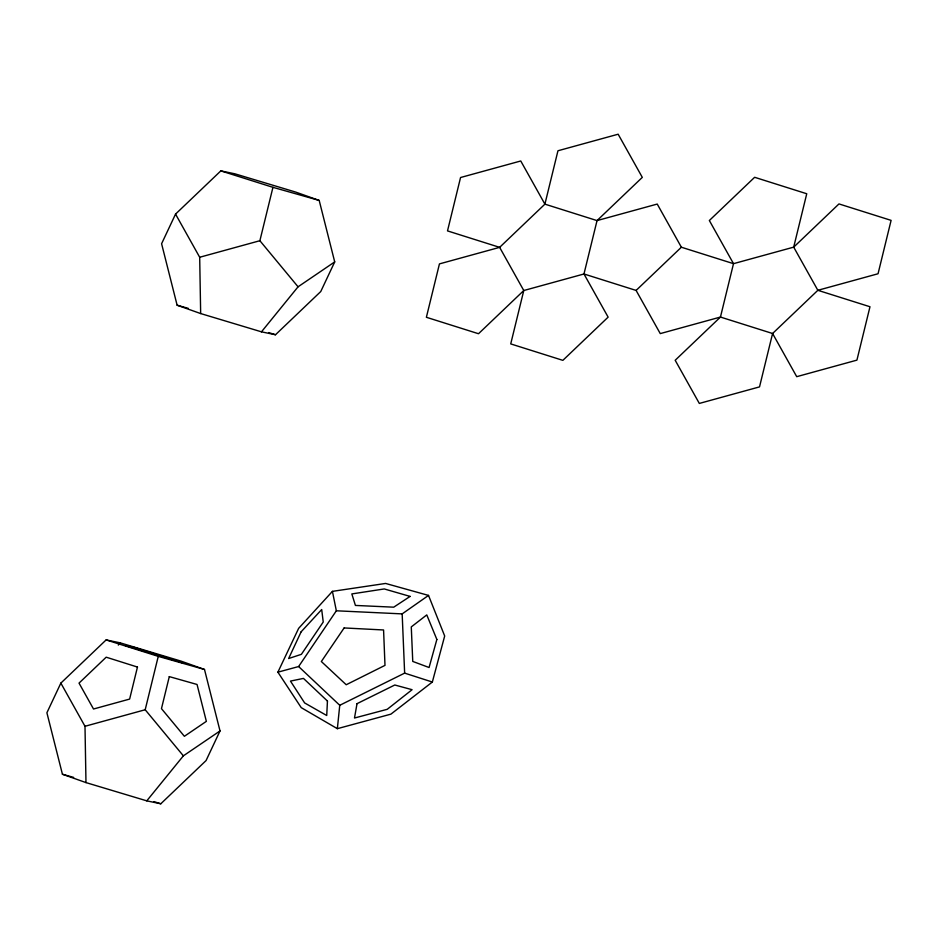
<?xml version="1.0" encoding="UTF-8"?>
<svg xmlns="http://www.w3.org/2000/svg" width="938" height="938" viewBox="0 0 938 938"><rect width="100%" height="100%" fill="white"/><g stroke="black" fill="none" stroke-linecap="round" stroke-linejoin="round"><path stroke-width="1.41" d="M337.352 728.674L339.755 705.294L298.624 666.543L277.894 672.171L301.227 707.639L337.352 728.674L390.9 714.146L432.348 682.032L444.682 635.999L428.525 595.419L385.612 583.448L332.427 591.362L298.624 628.378L277.894 672.171M146.774 800.853L183.367 755.84L145.191 709.749L158.252 656.365L106.123 639.915L60.853 683.122L46.9 712.763L62.424 774.237L85.979 782.597L146.774 800.853L160.797 803.784L206.067 760.566L220.02 730.937L204.496 669.462L180.952 661.091L120.146 642.835L106.123 639.915M261.468 331.829L298.061 286.805L259.885 240.714L272.946 187.33L220.817 170.88L175.547 214.099L161.594 243.728L177.118 305.202L200.662 313.562L261.468 331.829L275.491 334.749L320.761 291.53L334.714 261.901L319.19 200.427L295.634 192.067L234.84 173.8L220.817 170.88M298.624 666.543L336.343 610.79L332.427 591.362M118.317 645.086L120.146 642.835M636.105 290.428L681.375 247.222L733.504 263.672L793.7 247.14L838.971 203.921L891.1 220.371L878.05 273.755L817.854 290.299L772.584 333.506L759.522 386.89L699.326 403.434L675.184 360.274L720.454 317.056L733.504 263.672L709.351 220.512L754.633 177.294L806.75 193.756L793.7 247.14L817.854 290.299L869.983 306.749L856.922 360.133L796.725 376.677L772.584 333.506L720.454 317.056L660.258 333.6L636.105 290.428L583.975 273.978L523.779 290.522L478.509 333.729L426.38 317.279L439.441 263.895L499.637 247.351L544.908 204.144L557.958 150.76L618.154 134.216L642.307 177.376L597.037 220.594L583.975 273.978L608.129 317.138L562.859 360.356L510.729 343.906L523.779 290.522L499.637 247.351L447.508 230.9L460.558 177.517L520.754 160.984L544.908 204.144L597.037 220.594L657.233 204.062L681.375 247.222M336.343 610.79L402.168 613.886L428.525 595.419M298.061 286.805L334.714 261.901M183.367 755.84L220.02 730.937M339.755 705.294L404.641 673.121L432.348 682.032M200.662 313.562L199.688 257.258L259.885 240.714M85.979 782.597L84.995 726.282L145.191 709.749M272.946 187.33L319.19 200.427M177.118 305.202L188.327 308.379M158.252 656.365L204.496 669.462M62.424 774.237L73.633 777.403M268.631 332.58L275.491 334.749M153.938 801.615L160.797 803.784M175.547 214.099L199.688 257.258M60.853 683.122L84.995 726.282M402.168 613.886L404.641 673.121M327.444 701.038L326.729 715.506L304.639 702.937L290.463 681.082L303.466 678.409L327.444 701.038M357.015 703.676L354.494 718.016L387.218 709.316L412.099 689.7L394.792 684.998L357.015 703.676M137.464 667.059L129.632 699.08L93.519 709.011L79.027 683.11L106.193 657.186L137.464 667.059M169.297 676.615L161.465 708.647L184.376 736.295L206.36 721.357L197.05 684.47L169.297 676.615M436.862 639.47L429.076 667.516L412.755 661.431L411.278 626.912L426.778 614.906L436.862 639.47M301.133 631.813L288.634 658.535L301.391 654.325L323.235 622.011L321.699 609.548L301.133 631.813M344.129 627.944L321.347 661.525L346.216 684.74L384.99 665.37L383.572 629.973L344.129 627.944M410.105 596.416L393.714 607.179L355.42 605.432L351.832 593.93L384.275 588.947L410.105 596.416M133.688 647.279L125.27 645.52L184.294 663.248L133.688 647.279"/></g></svg>
